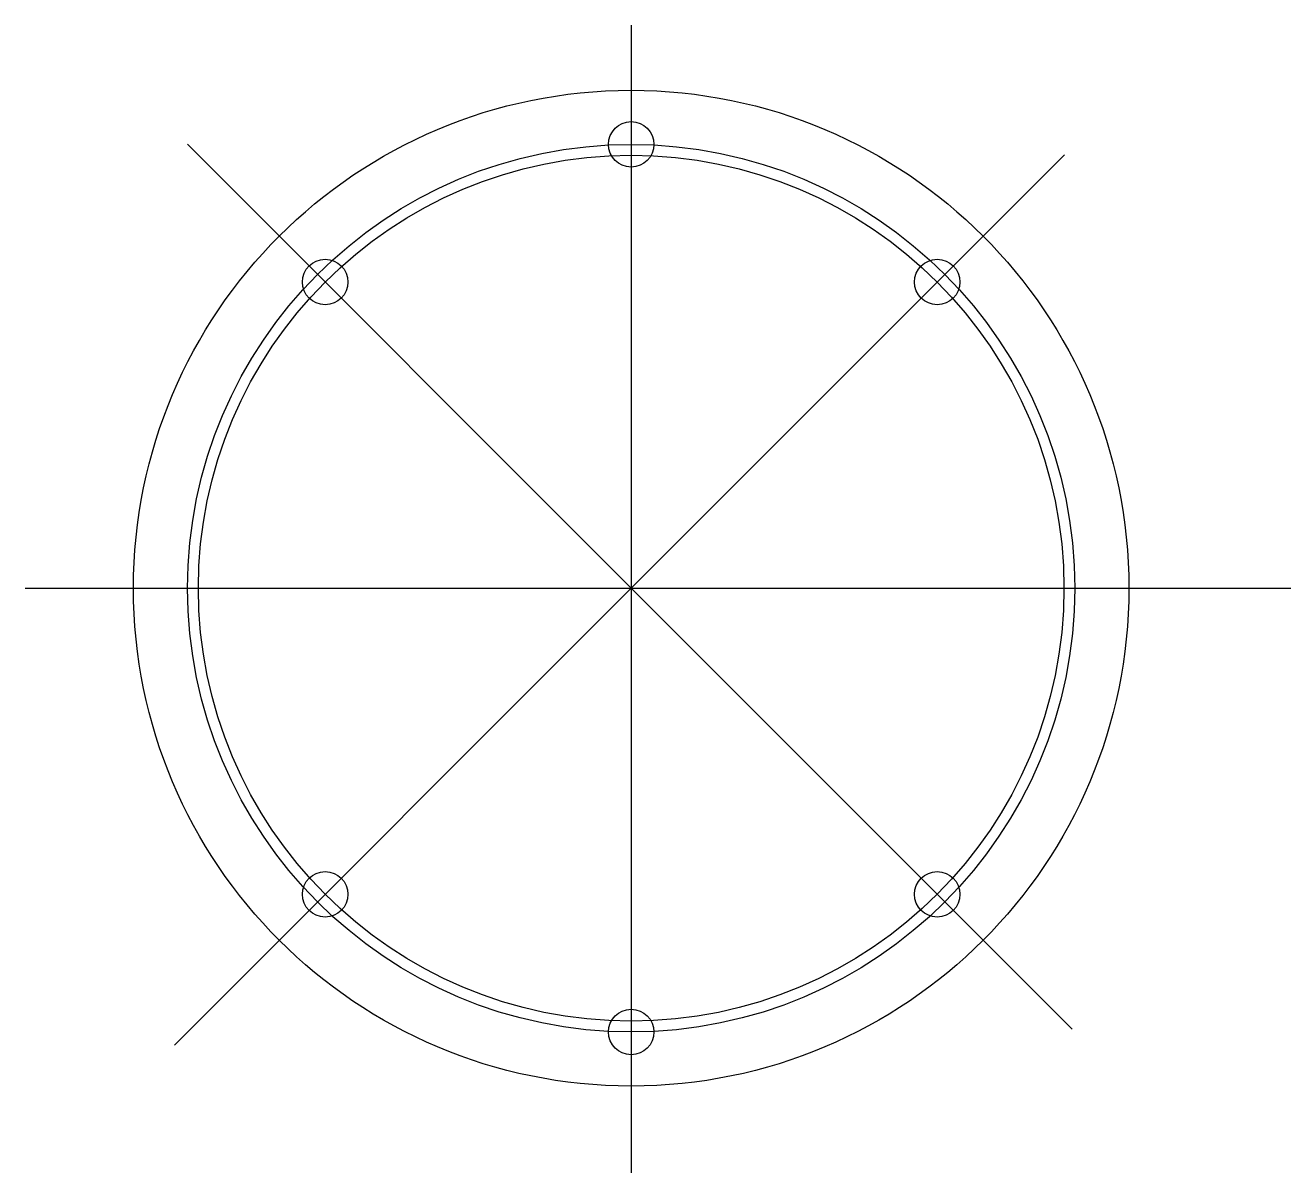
# Model space of a CAD drawing. Header units: millimetres. Extents: x -28 to 30.5, y -27 to 26.
import ezdxf

# ---------------------------------------------------------------- set-up
doc = ezdxf.new("R2010")
doc.units = ezdxf.units.MM
doc.layers.get('0').update_dxf_attribs({"linetype": 'CONTINUOUS'})

msp = doc.modelspace()

# ---------------------------------------------------------------- linework, layer by layer
for p, q in [((0, 26), (0, -27)), ((0, 0), (-20.506, 20.506)), ((0, 0), (20.025, 20.025)), ((-28, 0), (29, 0)), ((0, 0), (-21.108, -21.108)), ((0, 0), (29, 0)), ((0, 0), (20.375, -20.375)), ((0, 0), (28.815, 0)), ((0, 0), (30.48, 0)), ((0, 0), (29.851, 0))]:
    msp.add_line(p, q)
for centre, radius in [((0, 0), 23), ((0, 20.5), 1.05), ((0, 0), 20.5), ((0, 0), 20), ((-14.142, 14.142), 1.05), ((14.142, 14.142), 1.05), ((-14.142, -14.142), 1.05), ((14.142, -14.142), 1.05), ((0, -20.5), 1.05)]:
    msp.add_circle(centre, radius)

doc.saveas('drawing.dxf')
